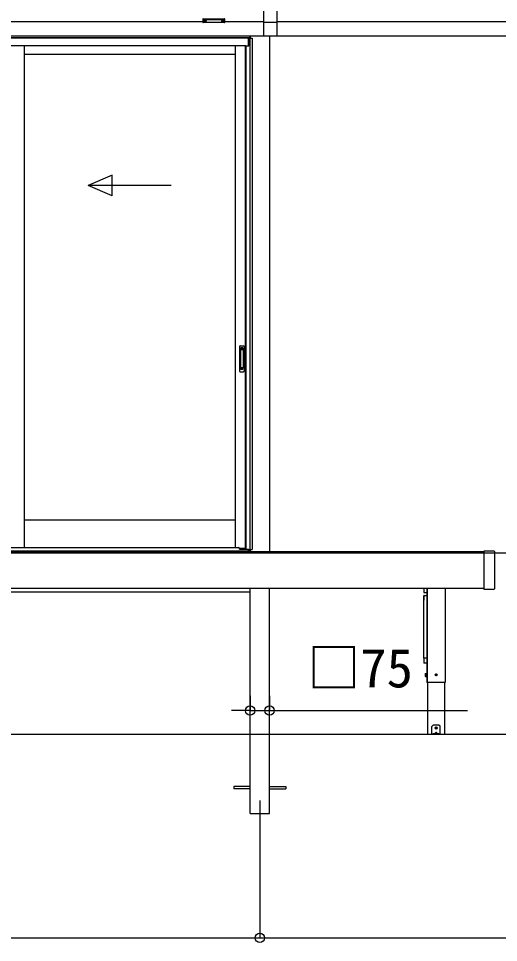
# Model space of a CAD drawing. Units: millimetres, scale not verified. Extents: x -10500 to 10500, y -15600 to 15524.
# Drawn here: x -5784 to -3932, y 7936 to 11503 of the extents above; entities that cross this region are included whole.
import ezdxf
from ezdxf.enums import TextEntityAlignment as Align

# ---------------------------------------------------------------- set-up
doc = ezdxf.new("R2010")
doc.units = ezdxf.units.MM
doc.header["$LTSCALE"] = 80
for name, color, linetype in [('0-3_YKK_12', 2, 'Continuous'), ('0-4_YKK_A1', 4, 'Continuous'), ('0-5_YKK_D', 6, 'Continuous')]:
    doc.layers.add(name, color=color, linetype=linetype)
doc.styles.add('ＭＳ ゴシック', font='')
doc.styles.get('ＭＳ ゴシック').set_extended_font_data('MS Gothic')

msp = doc.modelspace()

# ---------------------------------------------------------------- linework, layer by layer
at = {"layer": '0-3_YKK_12'}
msp.add_line((-4853, 8484.5), (-4853, 8384.5), dxfattribs=at)
at = {"layer": '0-4_YKK_A1'}
for p, q in [((-5073, 11489.5), (-8273, 11489.5)), ((-5073, 11501.19), (-5073, 11500.14)), ((-5073, 11500.14), (-5073, 11488.16)), ((-5072, 11499.77), (-5072, 11501.5)), ((-5072, 11501.5), (-4989, 11501.5)), ((-5030.5, 11499.77), (-5072, 11499.77)), ((-5072, 11487.21), (-5072, 11499.3)), ((-5072, 11487.21), (-5072, 11487.16)), ((-5071.4, 11493.29), (-5071.4, 11492.81)), ((-5068, 11490.65), (-5068, 11490.36)), ((-5066, 11491.55), (-5066, 11491.01)), ((-5066, 11491.55), (-5065, 11491.55)), ((-5066, 11490.11), (-5066, 11490.06)), ((-5065, 11491.55), (-5065, 11491.01)), ((-5065, 11490.11), (-5065, 11490.06)), ((-5063, 11490.65), (-5063, 11490.36)), ((-5059.6, 11493.29), (-5059.6, 11492.81)), ((-4989, 11499.77), (-5030.5, 11499.77)), ((-5030.5, 11499.3), (-4989, 11499.3)), ((-5001.4, 11493.29), (-5001.4, 11492.81)), ((-4998, 11490.65), (-4998, 11490.36)), ((-4996, 11491.55), (-4996, 11491.01)), ((-4995, 11491.55), (-4996, 11491.55)), ((-4996, 11490.11), (-4996, 11490.06)), ((-4995, 11491.55), (-4995, 11491.01)), ((-4995, 11490.11), (-4995, 11490.06)), ((-4993, 11490.65), (-4993, 11490.36)), ((-4989.6, 11493.29), (-4989.6, 11492.81)), ((-4989, 11501.5), (-4989, 11499.77)), ((-4989, 11499.77), (-4989, 11499.3)), ((-4989, 11499.3), (-4989, 11487.21)), ((-4989, 11487.21), (-4989, 11487.16)), ((-4988, 11500.14), (-4988, 11501.19)), ((-4988, 11488.16), (-4988, 11500.14)), ((-4838, 11489.5), (-4988, 11489.5)), ((-4788, 11487.27), (-4838, 11487.27)), ((-1433, 11489.5), (-4788, 11489.5)), ((-4815.5, 11434.5), (-8292.6, 11434.5)), ((-4891, 11434.5), (-8292.6, 11434.5)), ((-4891, 11427.5), (-8292.6, 11427.5)), ((-4896.5, 11426.5), (-8292.6, 11426.5)), ((-4896.5, 11396.5), (-4896.5, 11426.5)), ((-4896, 11426.5), (-4883, 11426.5)), ((-4896, 11426.5), (-4896, 11396.5)), ((-4891.8, 11426.5), (-4891.8, 9453.5)), ((-4891, 11434.5), (-4891, 11426.5)), ((-4890.5, 11434.5), (-4890.5, 11426.5)), ((-4883, 11426.5), (-4883, 9453.5)), ((-4815.5, 11434.5), (-4815.5, 9444.5)), ((-1413.4, 11434.5), (-4810.5, 11434.5)), ((-4907, 11396.5), (-8292.6, 11396.5)), ((-5761.75, 11396.5), (-5761.75, 9461)), ((-4948, 11396.5), (-4948, 9461)), ((-4910.2, 11396.5), (-4910.2, 9457.5)), ((-4907, 11396.5), (-4907, 9455)), ((-4907, 11396.5), (-4896, 11396.5)), ((-5761.75, 11364.5), (-4948, 11364.5)), ((-5423.22, 10898.13), (-5514.88, 10858.13)), ((-5423.22, 10818.13), (-5423.22, 10898.13)), ((-5194.88, 10858.13), (-5514.88, 10858.13)), ((-5423.22, 10818.13), (-5514.88, 10858.13)), ((-4932, 10236.5), (-4932, 10142.5)), ((-4929, 10239.5), (-4916, 10239.5)), ((-4913, 10236.5), (-4913, 10142.5)), ((-4928.2, 10225.5), (-4928.2, 10153.5)), ((-4928.1, 10225.95), (-4927.91, 10224.09)), ((-4927.91, 10223.09), (-4927.91, 10155.91)), ((-4917.8, 10226.5), (-4927.2, 10226.5)), ((-4918.16, 10224.09), (-4926.91, 10224.09)), ((-4919, 10231.5), (-4926, 10231.5)), ((-4926, 10231.49), (-4926, 10227)), ((-4919, 10229.09), (-4926, 10229.09)), ((-4919, 10228.59), (-4926, 10228.59)), ((-4919, 10231.49), (-4919, 10227)), ((-4917.17, 10224.09), (-4916.93, 10225.99)), ((-4917.17, 10223.09), (-4917.17, 10155.91)), ((-4916.8, 10225.5), (-4916.8, 10153.5)), ((-4929, 10139.5), (-4916, 10139.5)), ((-4928.1, 10153.05), (-4927.91, 10154.91)), ((-4917.8, 10152.5), (-4927.2, 10152.5)), ((-4918.16, 10154.91), (-4926.91, 10154.91)), ((-4926, 10147.51), (-4926, 10152)), ((-4919, 10150.41), (-4926, 10150.41)), ((-4919, 10149.91), (-4926, 10149.91)), ((-4919, 10147.5), (-4926, 10147.5)), ((-4919, 10147.51), (-4919, 10152)), ((-4916.93, 10153.01), (-4917.17, 10154.91)), ((-5761.75, 9567.5), (-4948, 9567.5)), ((-4907, 9457.5), (-4931.73, 9457.5)), ((-4931.5, 9454.5), (-4931.5, 9456)), ((-4907, 9455), (-4896, 9455)), ((-4896.5, 9447.5), (-4896.5, 9455)), ((-4896, 9447.5), (-4896, 9455)), ((9757.81, 9439.5), (-10182.65, 9439.5)), ((-4891, 9447.5), (-8455, 9447.5)), ((-8449.5, 9447.5), (-4896.5, 9447.5)), ((-3989, 9444.5), (-6658, 9444.5)), ((-4896, 9447.5), (-4894.9, 9447.5)), ((-4891, 9444.5), (-4891, 9447.5)), ((-3989, 9446), (-3989, 9443.59)), ((-3949.41, 9447), (-3988, 9447)), ((-3948.71, 9446.71), (-3948.61, 9446.61)), ((-3946.39, 9444.39), (-3948.61, 9446.61)), ((-3946.39, 9444.39), (-3946.29, 9444.29)), ((-3946, 9303.41), (-3946, 9443.59)), ((-8455.5, 9289.5), (-4890.5, 9289.5)), ((-3989, 9302.5), (-6658, 9302.5)), ((-4220.21, 9302.5), (-4220.21, 9288.3)), ((-4220.2, 9275.16), (-4220.2, 9258.01)), ((-4220, 9033.92), (-4220, 9274.62)), ((-4219.21, 9287.3), (-4208.81, 9287.3)), ((-4219.2, 9276.16), (-4208.8, 9276.16)), ((-4219.2, 9275.91), (-4208.8, 9275.91)), ((-4219, 9275.54), (-4209, 9275.54)), ((-4208.01, 9302.5), (-4208.01, 9302.39)), ((-4208.01, 9302.5), (-4208.01, 8939.5)), ((-4207.93, 9302.5), (-4207.93, 8939.5)), ((-4207.81, 9288.3), (-4207.81, 9302.5)), ((-4137.93, 9302.5), (-4137.93, 8939.5)), ((-4137.93, 9302.5), (-4137.93, 8939.5)), ((-4137.85, 9302.5), (-4137.85, 8939.5)), ((-3988, 9300), (-3949.41, 9300)), ((-3948.61, 9300.39), (-3948.71, 9300.29)), ((-3948.61, 9300.39), (-3946.39, 9302.61)), ((-3946.29, 9302.71), (-3946.39, 9302.61)), ((-4220.2, 9033.36), (-4220.2, 9033.23)), ((-4220.2, 9033.23), (-4220.2, 9032.7)), ((-4220.2, 9032.7), (-4220.2, 9030.14)), ((-4220.2, 9030.14), (-4220.2, 9018.45)), ((-4208.8, 9034.29), (-4219.2, 9034.29)), ((-4208.8, 9015.21), (-4219.2, 9015.21)), ((-4214.73, 8974.5), (-4214.28, 8975.27)), ((-4214.73, 8974.5), (-4214.73, 8964.5)), ((-4214.73, 8964.5), (-4214.28, 8963.73)), ((-4214.28, 8975.27), (-4210.73, 8975.27)), ((-4214.28, 8972.39), (-4210.73, 8972.39)), ((-4214.28, 8966.61), (-4210.73, 8966.61)), ((-4214.28, 8963.73), (-4210.73, 8963.73)), ((-4210.73, 8975.27), (-4210.73, 8963.73)), ((-4209.53, 8975.75), (-4207.93, 8975.75)), ((-4175.17, 8970), (-4174.06, 8970.02)), ((-4175.17, 8969), (-4174.06, 8968.98)), ((-4174.06, 8970.02), (-4173.55, 8970.12)), ((-4174.06, 8968.98), (-4173.55, 8968.88)), ((-4173.45, 8970.64), (-4173.55, 8970.12)), ((-4173.45, 8968.36), (-4173.55, 8968.88)), ((-4173.43, 8971.74), (-4173.45, 8970.64)), ((-4173.43, 8967.26), (-4173.45, 8968.36)), ((-4172.43, 8971.74), (-4172.41, 8970.64)), ((-4172.43, 8967.26), (-4172.41, 8968.36)), ((-4172.41, 8970.64), (-4172.31, 8970.12)), ((-4172.41, 8968.36), (-4172.31, 8968.88)), ((-4171.79, 8970.02), (-4172.31, 8970.12)), ((-4171.79, 8968.98), (-4172.31, 8968.88)), ((-4170.68, 8970), (-4171.79, 8970.02)), ((-4170.68, 8969), (-4171.79, 8968.98)), ((-4137.85, 8939.5), (-4208.01, 8939.5)), ((-4205.58, 8939.5), (-4205.58, 8739.5)), ((-4140.28, 8939.5), (-4140.28, 8739.5)), ((-4183.93, 8775.5), (-4188.34, 8771.09)), ((-4161.93, 8775.5), (-4183.93, 8775.5)), ((-4157.51, 8771.09), (-4161.93, 8775.5)), ((9757.81, 8739.5), (-10182.65, 8739.5)), ((-4140.28, 8739.5), (-4205.58, 8739.5)), ((-4188.93, 8742.5), (-4188.93, 8769.67)), ((-4188.93, 8742), (-4188.93, 8742.5)), ((-4188.93, 8739.5), (-4188.93, 8742)), ((-4188.93, 8742), (-4188.34, 8742)), ((-4188.34, 8739.5), (-4188.93, 8739.5)), ((-4188.34, 8742), (-4183.93, 8742)), ((-4161.93, 8742), (-4183.93, 8742)), ((-4161.93, 8739.5), (-4183.93, 8739.5)), ((-4174.37, 8746.96), (-4178.83, 8742.5)), ((-4176.93, 8742.92), (-4176.93, 8742.5)), ((-4176.93, 8742.5), (-4168.93, 8742.5)), ((-4176.43, 8742), (-4169.43, 8742)), ((-4175.17, 8765), (-4174.06, 8765.02)), ((-4175.17, 8764), (-4174.06, 8763.98)), ((-4174.06, 8765.02), (-4173.55, 8765.12)), ((-4174.06, 8763.98), (-4173.55, 8763.88)), ((-4173.45, 8765.64), (-4173.55, 8765.12)), ((-4173.45, 8763.36), (-4173.55, 8763.88)), ((-4173.43, 8766.74), (-4173.45, 8765.64)), ((-4173.43, 8762.26), (-4173.45, 8763.36)), ((-4172.43, 8766.74), (-4172.41, 8765.64)), ((-4172.43, 8762.26), (-4172.41, 8763.36)), ((-4172.41, 8765.64), (-4172.31, 8765.12)), ((-4172.41, 8763.36), (-4172.31, 8763.88)), ((-4171.79, 8765.02), (-4172.31, 8765.12)), ((-4171.79, 8763.98), (-4172.31, 8763.88)), ((-4170.68, 8765), (-4171.79, 8765.02)), ((-4170.68, 8764), (-4171.79, 8763.98)), ((-4167.03, 8742.5), (-4171.48, 8746.96)), ((-4168.93, 8742.92), (-4168.93, 8742.5)), ((-4161.93, 8739.5), (-4161.93, 8742)), ((-4161.93, 8742), (-4157.51, 8742)), ((-4157.51, 8739.5), (-4161.93, 8739.5)), ((-4157.51, 8742), (-4156.93, 8742)), ((-4156.93, 8742.5), (-4156.93, 8769.67)), ((-4156.93, 8742.5), (-4156.93, 8742)), ((-4890.5, 8539), (-4953, 8539)), ((-4953, 8539), (-4953, 8530)), ((-4890.5, 8530), (-4953, 8530)), ((-4815.5, 8539), (-4753, 8539)), ((-4815.5, 8530), (-4753, 8530)), ((-4753, 8539), (-4753, 8530)), ((-4890.5, 8434.5), (-4815.5, 8434.5))]:
    msp.add_line(p, q, dxfattribs=at)
for points in [[(-4838, 11555.5), (-4788, 11555.5), (-4788, 11434.5), (-4838, 11434.5)], [(-4210.73, 8975.25), (-4209.53, 8975.25), (-4209.53, 8963.75), (-4210.73, 8963.75)]]:
    msp.add_lwpolyline(points, close=True, dxfattribs=at)
for points in [[(-5072, 11499.77), (-5072, 11499.3), (-5030.5, 11499.3)], [(-4988.95, 11487.21), (-5030.5, 11487.21), (-5072, 11487.21)], [(-4989, 11487.16), (-5030.5, 11487.16), (-5072, 11487.16)], [(-8409.5, 9461), (-7539.25, 9461), (-4936.5, 9461)], [(-4931.5, 9454.5), (-4907, 9454.5), (-4896.5, 9454.5)], [(-4894.9, 9447.5), (-4894.9, 9453.5), (-4883, 9453.5)], [(-4890.5, 9453.5), (-4890.5, 9447.5), (-4890.5, 9444.5)], [(-3989, 9443.59), (-3989, 9303.41), (-3989, 9301)], [(-4890.5, 8434.5), (-4890.5, 8739.5), (-4890.5, 9302.5)], [(-4815.5, 8434.5), (-4815.5, 8739.5), (-4815.5, 9302.5)], [(-4220.2, 9018.45), (-4220.2, 9016.4), (-4220.2, 9016.21)], [(-4207.93, 8963.25), (-4209.53, 8963.25), (-4209.53, 8975.75)], [(-4183.93, 8742), (-4183.93, 8739.5), (-4188.34, 8739.5)], [(-4156.93, 8742), (-4156.93, 8739.5), (-4157.51, 8739.5)]]:
    msp.add_lwpolyline(points, dxfattribs=at)
for centre, radius in [((-4172.93, 8969.5), 4), ((-4170.8, 8967.38), 0.3), ((-4172.93, 8764.5), 4), ((-4170.8, 8762.38), 0.3)]:
    msp.add_circle(centre, radius, dxfattribs=at)
for centre, radius, start, end in [((-5072, 11488.16), 1, 180, 270), ((-5072.02, 11488.18), 0.978, 181.38954, 271.32481), ((-4989, 11488.16), 1, 270, 0), ((-4988.98, 11488.18), 0.978, 268.67519, 358.61046), ((-4929, 10236.5), 3, 90, 180), ((-4916, 10236.5), 3, 0, 90), ((-4927.2, 10225.5), 1, 90, 180), ((-4926.91, 10223.09), 1, 90, 180), ((-4918.17, 10223.09), 1, 0, 90), ((-4917.8, 10225.5), 1, 0, 90), ((-4929, 10142.5), 3, 180, 270), ((-4927.2, 10153.5), 1, 180, 270), ((-4926.91, 10155.91), 1, 180, 270), ((-4918.17, 10155.91), 1, 270, 0), ((-4917.8, 10153.5), 1, 270, 0), ((-4916, 10142.5), 3, 270, 0), ((-4936.5, 9456), 5, 0, 90), ((-3988, 9446), 1, 90, 180), ((-3949.41, 9446), 1, 45, 90), ((-3947, 9443.59), 1, 0, 45), ((-4219.21, 9288.3), 1, 180, 270), ((-4219.2, 9275.16), 1, 90, 180), ((-4219.24, 9274.95), 0.964, 87.79679, 177.6127), ((-4219.04, 9274.58), 0.964, 87.79679, 177.6127), ((-4208.96, 9274.58), 0.964, 6.84841, 92.20321), ((-4208.81, 9288.3), 1, 270, 0), ((-4208.8, 9275.16), 1, 37.44287, 90), ((-4208.79, 9274.89), 1.03, 40.31355, 90.66766), ((-3988, 9301), 1, 180, 270), ((-3949.41, 9301), 1, 270, 315), ((-3947, 9303.41), 1, 315, 0), ((-4219.32, 9258.01), 0.881, 180.33509, 219.38129), ((-4219.24, 9033.32), 0.964, 87.79679, 177.6127), ((-4208.76, 9033.32), 0.964, 38.24694, 92.20321), ((-4219.2, 9016.21), 1, 180, 270), ((-4208.8, 9016.21), 1, 270, 322.55713), ((-4212.17, 8973.83), 2.56, 145.61708, 214.38292), ((-4212.17, 8965.17), 2.56, 145.61708, 214.38292), ((-4205.17, 8969.5), 9.55, 162.41276, 197.58724), ((-4172.93, 8969.5), 2.3, 167.44414, 192.55586), ((-4172.93, 8969.5), 2.3, 77.44414, 102.55586), ((-4172.93, 8969.5), 2.3, 257.44414, 282.55586), ((-4172.93, 8969.5), 2.3, 347.44414, 12.55586), ((-4186.93, 8769.67), 2, 135, 180), ((-4175.93, 8742.92), 1, 126.03188, 180), ((-4176.43, 8742.5), 0.5, 180, 270), ((-4172.93, 8738.8), 6.1, 53.96812, 126.03188), ((-4172.93, 8764.5), 2.3, 167.44414, 192.55586), ((-4172.93, 8764.5), 2.3, 77.44414, 102.55586), ((-4172.93, 8764.5), 2.3, 257.44414, 282.55586), ((-4172.93, 8764.5), 2.3, 347.44414, 12.55586), ((-4169.43, 8742.5), 0.5, 270, 0), ((-4169.93, 8742.92), 1, 0, 53.96812), ((-4158.93, 8769.67), 2, 0, 45)]:
    msp.add_arc(centre, radius, start, end, dxfattribs=at)
for centre, major_axis, ratio, start_param, end_param in [((-5072, 11501.19), (-1, 0), 0.315299, 4.712389, 6.2831853), ((-5072, 11500.14), (-1, 0), 0.366615, 0, 1.5707963), ((-5072, 11500.14), (-1, 0), 0.843474, 0, 1.5707963), ((-5065.5, 11493.29), (-5.9, 0), 0.300706, 3.1415927, 6.2831853), ((-5065.5, 11492.81), (-5.9, 0), 0.300706, 3.1415927, 6.2831853), ((-5065.5, 11492.81), (-5.9, 0), 0.46726, 6.2831853, 9.424778), ((-5067, 11492.81), (-4.4, 0), 0.502493, 1.3415201, 1.5707963), ((-5067, 11492.81), (-4.4, 0), 0.570835, 1.3415201, 1.5707963), ((-5067, 11491.01), (1, 0), 0.417642, 4.712389, 6.2831853), ((-5067, 11490.11), (1, 0), 0.18377, 6.2831853, 7.8539816), ((-5064, 11491.01), (-1, 0), 0.417642, 0, 1.5707963), ((-5064, 11490.11), (-1, 0), 0.18377, 4.712389, 6.2831853), ((-5064, 11490.11), (-1, 0), 0.18377, 4.712389, 6.2831853), ((-5064, 11492.81), (4.4, 0), 0.502493, 4.712389, 4.9416652), ((-5064, 11492.81), (4.4, 0), 0.570835, 4.712389, 4.9416652), ((-4995.5, 11493.29), (5.9, 0), 0.300706, 0, 3.1415927), ((-4995.5, 11492.81), (5.9, 0), 0.300706, 0, 3.1415927), ((-4995.5, 11492.81), (5.9, 0), 0.46726, 3.1415927, 6.2831853), ((-4997, 11492.81), (-4.4, 0), 0.502493, 1.3415201, 1.5707963), ((-4997, 11492.81), (-4.4, 0), 0.570835, 1.3415201, 1.5707963), ((-4997, 11491.01), (1, 0), 0.417642, 4.712389, 6.2831853), ((-4997, 11490.11), (1, 0), 0.18377, 6.2831853, 7.8539816), ((-4997, 11490.11), (1, 0), 0.18377, 6.2831853, 7.8539816), ((-4994, 11491.01), (-1, 0), 0.417642, 0, 1.5707963), ((-4994, 11490.11), (-1, 0), 0.18377, 4.712389, 6.2831853), ((-4994, 11492.81), (4.4, 0), 0.502493, 4.712389, 4.9416652), ((-4994, 11492.81), (4.4, 0), 0.570835, 4.712389, 4.9416652), ((-4989, 11501.19), (-1, 0), 0.315299, 3.1415927, 4.712389), ((-4989, 11500.14), (-1, 0), 0.366615, 1.5707963, 3.1415927), ((-4989, 11500.14), (-1, 0), 0.843474, 1.5707963, 3.1415927), ((-4178.33, 8742.5), (0.688, 0.425), 0.381966, 2.1243707, 3.695167), ((-4172.93, 8744.07), (0, -3.54), 0.707107, 2.5261129, 3.7570724), ((-4167.53, 8742.5), (0.688, -0.425), 0.381966, 5.7296109, 7.3004073)]:
    msp.add_ellipse(centre, major_axis=major_axis, ratio=ratio, start_param=start_param, end_param=end_param, dxfattribs=at)
at = {"layer": '0-5_YKK_D'}
for p, q in [((-4890.5, 8888.5), (-4890.5, 8830.61)), ((-4815.5, 8888.5), (-4815.5, 8830.61)), ((-4890.5, 8831.61), (-4962.5, 8831.61)), ((-4890.5, 8831.61), (-4815.5, 8831.61)), ((-4815.5, 8831.61), (-4051.36, 8831.61)), ((-4853, 8383.5), (-4853, 7953.5)), ((-4853, 8383.5), (-4853, 7953.5)), ((-8493, 7954.5), (-4853, 7954.5)), ((-4853, 7954.5), (-1213, 7954.5))]:
    msp.add_line(p, q, dxfattribs=at)
for centre in [(-4890.5, 8831.61), (-4815.5, 8831.61), (-4853, 7954.5), (-4853, 7954.5)]:
    msp.add_circle(centre, 18, dxfattribs=at)

# ---------------------------------------------------------------- texts
at = {"layer": '0-5_YKK_D', "style": 'ＭＳ ゴシック'}
msp.add_text('□75', height=149.6, dxfattribs=at).set_placement((-4669.75, 8876.24), align=Align.BOTTOM_LEFT)

doc.saveas('drawing.dxf')
